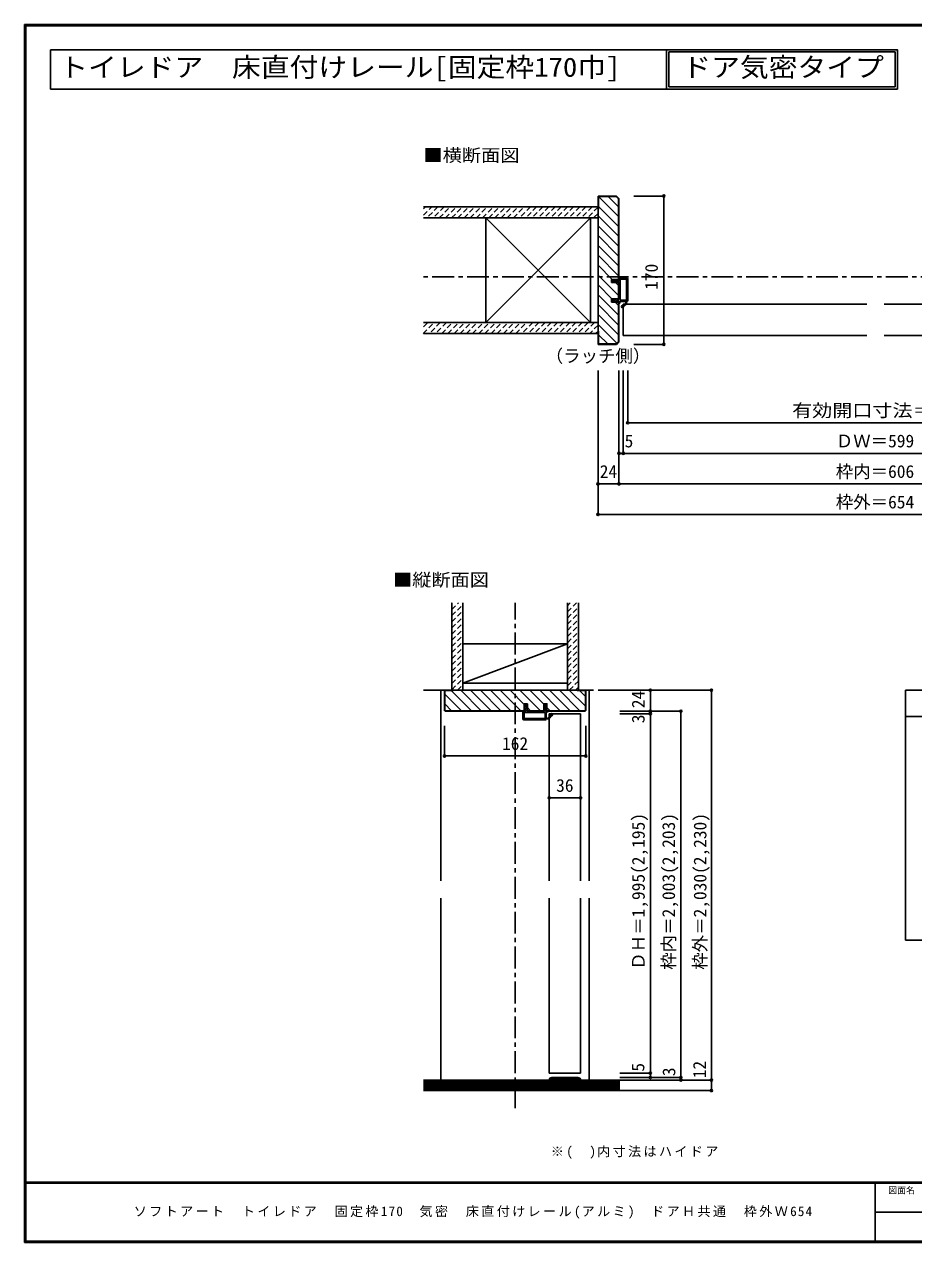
# Model space of a CAD drawing. Units: millimetres, scale not verified. Extents: x -973 to 977, y -718 to 696.
# Drawn here: x -973 to 46, y -701 to 696 of the extents above; entities that cross this region are included whole.
import ezdxf
from ezdxf.enums import TextEntityAlignment as Align

# ---------------------------------------------------------------- set-up
doc = ezdxf.new("R2010")
doc.units = ezdxf.units.MM
doc.header["$LTSCALE"] = 5
doc.header["$PDMODE"] = 32
doc.header["$PDSIZE"] = 2.5
doc.linetypes.add('CHAIN1', pattern=[8, 5, -1, 1, -1])
doc.linetypes.add('DASHED1', pattern=[1.8, 1.2, -0.6])
for name, color, linetype in [('0-0_補助線', 7, 'Continuous'), ('0-1_通り芯', 4, 'CHAIN1'), ('0-3_仕上', 2, 'Continuous'), ('0-4_枠', 3, 'Continuous'), ('0-6_扉', 6, 'Continuous'), ('0-7_金物', 7, 'Continuous'), ('0-A_文字', 3, 'Continuous'), ('0-B_寸法', 7, 'Continuous'), ('0-C_ﾊｯﾁ', 4, 'DASHED1'), ('F-1_通り芯', 6, 'Continuous'), ('F-A_文字', 7, 'Continuous')]:
    doc.layers.add(name, color=color, linetype=linetype)
doc.styles.add('ＭＳ ゴシック', font='')
doc.styles.get('ＭＳ ゴシック').set_extended_font_data('MS Gothic')

# ---------------------------------------------------------------- blocks, each defined once
blk = doc.blocks.new('2')
at = {"layer": '0-0_補助線'}
for p, q in [((-9.846, -9.622), (-9.846, 15.078)), ((-8.846, 16.078), (0.354, 16.078)), ((-8.846, 15.878), (0.637, 15.878)), ((-8.446, 14.378), (-8.446, -8.922)), ((-8.146, 14.678), (-1.546, 14.678)), ((-1.246, 14.378), (-1.246, -8.922)), ((0.154, 11.653), (2.154, 11.653)), ((0.154, 11.653), (0.154, -8.497)), ((2.154, 10.953), (2.154, 11.653)), ((3.154, 11.653), (2.512, 10.83)), ((3.154, 11.653), (6.154, 11.653)), ((4.154, 13.753), (4.154, 13.053)), ((5.154, 13.053), (4.512, 13.876)), ((7.154, 13.053), (5.154, 13.053)), ((6.154, 10.953), (6.154, 11.653)), ((7.558, 12.258), (6.516, 10.835)), ((-1.48, -10.622), (-8.846, -10.622)), ((-1.546, -9.222), (-8.146, -9.222)), ((-1.189, -10.85), (-0.732, -12.694)), ((0.354, -12.922), (-0.441, -12.922)), ((0.154, -8.497), (2.154, -8.497)), ((4.154, -9.897), (0.154, -9.897)), ((0.154, -9.897), (0.154, -10.622)), ((0.154, -10.622), (0.645, -12.548)), ((2.154, -7.797), (2.154, -8.497)), ((3.154, -8.497), (2.512, -7.674)), ((3.154, -8.497), (6.154, -8.497)), ((4.154, -10.597), (4.154, -9.897)), ((5.154, -9.897), (4.512, -10.72)), ((7.154, -9.897), (5.154, -9.897)), ((6.154, -7.797), (6.154, -8.497)), ((7.558, -9.101), (6.516, -7.679))]:
    blk.add_line(p, q, dxfattribs=at)
for points in [[(-9.646, 15.078), (-9.646, -9.622), (-9.846, -9.622)], [(4.154, 13.053), (0.154, 13.053), (0.649, 15.723)]]:
    blk.add_lwpolyline(points, dxfattribs=at)
for centre, radius, start, end in [((-8.846, 15.078), 1, 90, 180), ((-8.846, 15.078), 0.8, 90, 180), ((-8.146, 14.378), 0.3, 90, 180), ((-1.546, 14.378), 0.3, 0, 90), ((0.354, 15.778), 0.3, 349.49875, 90), ((2.354, 10.953), 0.2, 180, 322.03043), ((4.354, 13.753), 0.2, 37.96957, 180), ((6.354, 10.953), 0.2, 180, 323.78053), ((7.154, 12.553), 0.5, 323.78053, 90), ((-8.846, -9.622), 1, 180, 270), ((-2.846, -10.72), 6, 179.06153, 259.29815), ((-8.146, -8.922), 0.3, 180, 270), ((-2.846, -10.72), 5.3, 178.93757, 259.29815), ((-1.546, -8.922), 0.3, 270, 0), ((-1.48, -10.922), 0.3, 13.9282, 90), ((-0.441, -12.622), 0.3, 193.9282, 270), ((0.354, -12.622), 0.3, 270, 14.29438), ((2.354, -7.797), 0.2, 37.96957, 180), ((4.354, -10.597), 0.2, 180, 322.03043), ((6.354, -7.797), 0.2, 36.21947, 180), ((7.154, -9.397), 0.5, 270, 36.21947), ((-3.896, -16.272), 0.35, 259.29815, 79.29815)]:
    blk.add_arc(centre, radius, start, end, dxfattribs=at)
blk.add_point((-3.896, -16.622), dxfattribs=at)

msp = doc.modelspace()

# ---------------------------------------------------------------- linework, layer by layer
at = {"layer": '0-1_通り芯'}
for p, q in [((519.153, 406.5), (-515.847, 406.5)), ((-410.847, -546.5), (-410.847, 32.5)), ((-515.847, -67.5), (-290.847, -67.5)), ((-515.847, -526.5), (-288.49, -526.5))]:
    msp.add_line(p, q, dxfattribs=at)
at = {"layer": '0-3_仕上'}
for p, q in [((-315.847, 486.5), (-515.847, 486.5)), ((-315.847, 474), (-515.847, 474)), ((-315.847, 354), (-515.847, 354)), ((-315.847, 341.5), (-515.847, 341.5)), ((-483.347, -67.5), (-483.347, 32.5)), ((-470.847, -67.5), (-470.847, 32.5)), ((-350.847, -67.5), (-350.847, 32.5)), ((-338.347, -67.5), (-338.347, 32.5)), ((-515.847, -514.5), (-290.847, -514.5)), ((-515.847, -526.5), (-290.847, -526.5))]:
    msp.add_line(p, q, dxfattribs=at)
at = {"layer": '0-3_仕上', "color": 7}
for p, q in [((-444.347, 354), (-324.347, 474)), ((-324.347, 354), (-444.347, 474)), ((-470.847, -59.5), (-350.847, -14.5)), ((-515.847, -516), (-290.847, -516)), ((-515.847, -517.5), (-290.847, -517.5)), ((-515.847, -519), (-290.847, -519)), ((-515.847, -520.5), (-290.847, -520.5)), ((-515.847, -522), (-290.847, -522)), ((-515.847, -523.5), (-290.847, -523.5)), ((-515.847, -525), (-290.847, -525))]:
    msp.add_line(p, q, dxfattribs=at)
at = {"layer": '0-3_仕上', "color": 3}
for p, q in [((-444.347, 474), (-444.347, 354)), ((-324.347, 474), (-324.347, 354)), ((-470.847, -14.5), (-350.847, -14.5)), ((-470.847, -59.5), (-350.847, -59.5))]:
    msp.add_line(p, q, dxfattribs=at)
at = {"layer": '0-4_枠'}
for p, q in [((-315.847, 499), (-315.847, 329)), ((-294.675, 499), (-315.847, 499)), ((-294.883, 498.5), (-292.347, 495.964)), ((-294.675, 499), (-291.847, 496.172)), ((-292.347, 403.5), (-292.347, 495.964)), ((-291.847, 496.172), (-291.847, 403.5)), ((-315.347, 484), (-315.847, 484)), ((-291.847, 399.8), (-300.347, 399.8)), ((-292.347, 381.2), (-292.347, 399.8)), ((-291.847, 381.2), (-291.847, 399.8)), ((-300.347, 377.5), (-300.347, 381.2)), ((-291.847, 381.2), (-300.347, 381.2)), ((-291.847, 377.5), (-300.347, 377.5)), ((-292.347, 332.036), (-292.347, 377.5)), ((-291.847, 331.828), (-291.847, 377.5)), ((-315.347, 344), (-315.847, 344)), ((-315.347, 344), (-315.347, 329.5)), ((-294.675, 329), (-315.847, 329)), ((-294.882, 329.5), (-315.347, 329.5)), ((-294.882, 329.5), (-292.347, 332.036)), ((-294.675, 329), (-291.847, 331.828)), ((-491.847, -67.5), (-329.847, -67.5)), ((-491.347, -90.586), (-491.347, -68)), ((-481.847, -68), (-491.347, -68)), ((-481.847, -67.5), (-481.847, -68)), ((-339.847, -68), (-339.847, -67.5)), ((-339.847, -68), (-330.347, -68)), ((-330.347, -90.586), (-330.347, -68)), ((36.653, -354.026), (36.653, -67.5)), ((36.653, -67.5), (294.908, -67.5)), ((-400.347, -83), (-396.647, -83)), ((-400.347, -91.5), (-400.347, -83)), ((-396.647, -91.5), (-396.647, -83)), ((-378.047, -91.5), (-378.047, -83)), ((-490.933, -91), (-491.347, -90.586)), ((-491.14, -91.5), (-400.347, -91.5)), ((-490.933, -91), (-400.347, -91)), ((-396.647, -91), (-378.047, -91)), ((-396.647, -91.5), (-378.047, -91.5)), ((-330.761, -91), (-374.347, -91)), ((-330.554, -91.5), (-374.347, -91.5)), ((-330.761, -91), (-330.347, -90.586)), ((36.653, -97.5), (294.908, -97.5))]:
    msp.add_line(p, q, dxfattribs=at)
at = {"layer": '0-4_枠', "color": 4}
for p, q in [((-491.847, -67.5), (-495.847, -67.5)), ((-495.847, -286), (-495.847, -67.5)), ((-329.847, -67.5), (-325.847, -67.5)), ((-325.847, -286), (-325.847, -67.5)), ((-495.847, -514.5), (-495.847, -306)), ((-325.847, -514.5), (-325.847, -306))]:
    msp.add_line(p, q, dxfattribs=at)
at = {"layer": '0-4_枠'}
for points in [[(-315.347, 484), (-315.347, 498.5), (-294.883, 498.5)], [(-300.347, 399.8), (-300.347, 403.5), (-291.847, 403.5)], [(-491.14, -91.5), (-491.847, -90.793), (-491.847, -67.5)], [(-330.554, -91.5), (-329.847, -90.793), (-329.847, -67.5)], [(36.653, -354.026), (294.908, -354.026), (294.908, -67.5)], [(-378.047, -83), (-374.347, -83), (-374.347, -91.5)]]:
    msp.add_lwpolyline(points, dxfattribs=at)
at = {"layer": '0-6_扉'}
for p, q in [((-286.847, 339), (-7.847, 339)), ((12.153, 339), (293.153, 339)), ((-371.847, -94.5), (-335.847, -94.5)), ((-371.847, -94.5), (-371.847, -286)), ((-335.847, -94.5), (-335.847, -286)), ((-371.847, -306), (-371.847, -506.5)), ((-335.847, -306), (-335.847, -506.5)), ((-371.847, -506.5), (-335.847, -506.5))]:
    msp.add_line(p, q, dxfattribs=at)
for points in [[(-286.847, 339), (-286.847, 375), (-7.847, 375)], [(12.153, 375), (293.153, 375), (293.153, 339)]]:
    msp.add_lwpolyline(points, dxfattribs=at)
at = {"layer": '0-7_金物'}
for p, q in [((-371.847, -514.5), (-370.847, -514.5)), ((-338.847, -511.5), (-368.847, -511.5)), ((-366.047, -512.5), (-368.847, -512.5)), ((-366.047, -514.5), (-366.047, -512.5)), ((-366.047, -514.5), (-365.047, -514.5)), ((-365.047, -514.5), (-365.047, -512.5)), ((-360.647, -512.5), (-365.047, -512.5)), ((-360.647, -514.5), (-360.647, -512.5)), ((-360.647, -514.5), (-359.647, -514.5)), ((-359.647, -514.5), (-359.647, -512.5)), ((-354.347, -512.5), (-359.647, -512.5)), ((-354.347, -514.5), (-354.347, -512.5)), ((-354.347, -514.5), (-353.347, -514.5)), ((-353.347, -514.5), (-353.347, -512.5)), ((-348.047, -512.5), (-353.347, -512.5)), ((-348.047, -514.5), (-348.047, -512.5)), ((-348.047, -514.5), (-347.047, -514.5)), ((-347.047, -514.5), (-347.047, -512.5)), ((-342.647, -512.5), (-347.047, -512.5)), ((-342.647, -514.5), (-342.647, -512.5)), ((-342.647, -514.5), (-341.647, -514.5)), ((-341.647, -514.5), (-341.647, -512.5)), ((-338.847, -512.5), (-341.647, -512.5)), ((-336.847, -514.5), (-335.847, -514.5))]:
    msp.add_line(p, q, dxfattribs=at)
for centre, radius, start, end in [((-368.847, -514.5), 3, 90, 180), ((-368.847, -514.5), 2, 90, 180), ((-338.847, -514.5), 3, 0, 90), ((-338.847, -514.5), 2, 0, 90)]:
    msp.add_arc(centre, radius, start, end, dxfattribs=at)
at = {"layer": '0-A_文字'}
for p, q in [((-943.333, 621.667), (-943.333, 666.667)), ((-943.333, 666.667), (-237.333, 666.667)), ((-237.333, 666.667), (-237.333, 621.667)), ((-237.333, 666.667), (-237.333, 621.667)), ((-234.833, 664.167), (24.771, 664.167)), ((-234.833, 664.167), (-234.833, 624.167)), ((24.771, 664.167), (24.771, 624.167)), ((-943.333, 621.667), (-237.333, 621.667)), ((-237.333, 621.667), (27.271, 621.667)), ((-234.833, 624.167), (24.771, 624.167))]:
    msp.add_line(p, q, dxfattribs=at)
for points in [[(-237.333, 666.667), (-237.333, 621.667), (-237.333, 666.667)], [(-237.333, 666.667), (27.271, 666.667), (27.271, 621.667)]]:
    msp.add_lwpolyline(points, dxfattribs=at)
at = {"layer": '0-B_寸法', "color": 4}
for p, q in [((-240.425, 499), (-274.947, 499)), ((-240.425, 499), (-240.425, 329)), ((-240.425, 329), (-274.947, 329)), ((-315.847, 134), (-315.847, 299)), ((-291.847, 169), (-291.847, 299)), ((-286.847, 204), (-286.847, 299)), ((-281.847, 239), (-281.847, 299)), ((-281.847, 239), (235.158, 239)), ((295.153, 204), (-291.847, 204)), ((319.153, 169), (-315.847, 169)), ((319.153, 134), (-315.847, 134)), ((-185.847, -67.5), (-290.847, -67.5)), ((-255.847, -67.5), (-255.847, -511.5)), ((-185.847, -67.5), (-185.847, -526.5)), ((-220.847, -91.5), (-290.847, -91.5)), ((-255.847, -94.5), (-290.847, -94.5)), ((-220.847, -91.5), (-220.847, -514.5)), ((-491.847, -142.922), (-491.847, -108.4)), ((-329.847, -142.922), (-329.847, -108.4)), ((-491.847, -142.922), (-329.847, -142.922)), ((-335.847, -190.882), (-371.847, -190.882)), ((-255.847, -506.5), (-290.847, -506.5)), ((-220.847, -511.5), (-290.847, -511.5)), ((-185.847, -514.5), (-290.847, -514.5)), ((-185.847, -526.5), (-290.847, -526.5))]:
    msp.add_line(p, q, dxfattribs=at)
at = {"layer": '0-B_寸法'}
for p in [(-240.425, 499), (-240.425, 329), (-281.847, 239), (-291.847, 204), (-286.847, 204), (-315.847, 169), (-291.847, 169), (-315.847, 134), (-255.847, -67.5), (-185.847, -67.5), (-255.847, -91.5), (-255.847, -94.5), (-220.847, -91.5), (-491.847, -142.922), (-329.847, -142.922), (-371.847, -190.882), (-335.847, -190.882), (-255.847, -506.5), (-255.847, -511.5), (-220.847, -511.5), (-220.847, -514.5), (-185.847, -514.5), (-185.847, -526.5)]:
    msp.add_point(p, dxfattribs=at)
at = {"layer": '0-C_ﾊｯﾁ', "linetype": 'Continuous'}
for p, q in [((-315.847, 498.98), (-292.347, 475.48)), ((-304.053, 498.5), (-292.347, 486.794)), ((-315.847, 476.353), (-292.347, 452.853)), ((-315.347, 487.167), (-292.347, 464.166)), ((-315.847, 465.039), (-292.347, 441.539)), ((-315.847, 453.726), (-292.347, 430.225)), ((-315.847, 442.412), (-292.347, 418.912)), ((-315.847, 431.098), (-292.347, 407.598)), ((-315.847, 419.784), (-299.563, 403.5)), ((-315.847, 408.47), (-292.347, 384.97)), ((-315.847, 397.157), (-299.89, 381.2)), ((-295.863, 399.8), (-292.347, 396.284)), ((-315.847, 385.843), (-292.347, 362.343)), ((-296.19, 377.5), (-292.347, 373.657)), ((-315.847, 374.529), (-292.347, 351.029)), ((-315.847, 363.216), (-292.347, 339.716)), ((-315.847, 351.902), (-294.164, 330.219)), ((-315.347, 340.088), (-304.759, 329.5)), ((-484.013, -68), (-461.013, -91)), ((-473.2, -67.5), (-449.7, -91)), ((-461.886, -67.5), (-438.386, -91)), ((-450.572, -67.5), (-427.072, -91)), ((-439.259, -67.5), (-415.759, -91)), ((-427.945, -67.5), (-404.445, -91)), ((-416.631, -67.5), (-400.347, -83.784)), ((-405.317, -67.5), (-381.817, -91)), ((-394.004, -67.5), (-378.047, -83.457)), ((-382.69, -67.5), (-359.19, -91)), ((-371.376, -67.5), (-347.876, -91)), ((-360.063, -67.5), (-336.563, -91)), ((-348.749, -67.5), (-330.347, -85.902)), ((-336.935, -68), (-330.347, -74.588)), ((-491.347, -71.98), (-472.327, -91)), ((-491.347, -83.294), (-483.641, -91)), ((-396.647, -87.484), (-393.131, -91)), ((-374.347, -87.157), (-370.504, -91))]:
    msp.add_line(p, q, dxfattribs=at)
at = {"layer": '0-C_ﾊｯﾁ'}
for p, q in [((-515.847, 477.097), (-506.444, 486.5)), ((-515.847, 484.168), (-513.515, 486.5)), ((-499.373, 486.5), (-511.873, 474)), ((-492.302, 486.5), (-504.802, 474)), ((-497.731, 474), (-485.231, 486.5)), ((-490.66, 474), (-478.16, 486.5)), ((-483.589, 474), (-471.089, 486.5)), ((-476.518, 474), (-464.018, 486.5)), ((-469.447, 474), (-456.947, 486.5)), ((-462.376, 474), (-449.876, 486.5)), ((-455.305, 474), (-442.805, 486.5)), ((-448.233, 474), (-435.733, 486.5)), ((-441.162, 474), (-428.662, 486.5)), ((-434.091, 474), (-421.591, 486.5)), ((-427.02, 474), (-414.52, 486.5)), ((-419.949, 474), (-407.449, 486.5)), ((-412.878, 474), (-400.378, 486.5)), ((-393.307, 486.5), (-405.807, 474)), ((-386.236, 486.5), (-398.736, 474)), ((-379.165, 486.5), (-391.665, 474)), ((-372.094, 486.5), (-384.594, 474)), ((-365.023, 486.5), (-377.523, 474)), ((-357.952, 486.5), (-370.452, 474)), ((-350.881, 486.5), (-363.381, 474)), ((-343.81, 486.5), (-356.31, 474)), ((-336.739, 486.5), (-349.239, 474)), ((-329.667, 486.5), (-342.167, 474)), ((-322.596, 486.5), (-335.096, 474)), ((-315.847, 486.178), (-328.025, 474)), ((-315.847, 479.107), (-320.954, 474)), ((-516.236, 341.5), (-503.736, 354)), ((-515.847, 348.96), (-510.807, 354)), ((-496.665, 354), (-509.165, 341.5)), ((-489.594, 354), (-502.094, 341.5)), ((-495.023, 341.5), (-482.523, 354)), ((-487.952, 341.5), (-475.452, 354)), ((-480.881, 341.5), (-468.381, 354)), ((-473.81, 341.5), (-461.31, 354)), ((-466.739, 341.5), (-454.239, 354)), ((-459.667, 341.5), (-447.167, 354)), ((-452.596, 341.5), (-440.096, 354)), ((-445.525, 341.5), (-433.025, 354)), ((-438.454, 341.5), (-425.954, 354)), ((-431.383, 341.5), (-418.883, 354)), ((-424.312, 341.5), (-411.812, 354)), ((-417.241, 341.5), (-404.741, 354)), ((-410.17, 341.5), (-397.67, 354)), ((-390.599, 354), (-403.099, 341.5)), ((-383.528, 354), (-396.028, 341.5)), ((-376.457, 354), (-388.957, 341.5)), ((-369.386, 354), (-381.886, 341.5)), ((-362.315, 354), (-374.815, 341.5)), ((-355.244, 354), (-367.744, 341.5)), ((-348.172, 354), (-360.672, 341.5)), ((-341.101, 354), (-353.601, 341.5)), ((-334.03, 354), (-346.53, 341.5)), ((-326.959, 354), (-339.459, 341.5)), ((-319.888, 354), (-332.388, 341.5)), ((-315.847, 350.97), (-325.317, 341.5)), ((-315.847, 343.899), (-318.246, 341.5)), ((-483.347, 32.102), (-482.949, 32.5)), ((-483.347, 25.031), (-475.878, 32.5)), ((-483.347, 17.96), (-470.847, 30.46)), ((-350.847, 22.323), (-340.67, 32.5)), ((-350.847, 29.394), (-347.741, 32.5)), ((-483.347, 10.889), (-470.847, 23.389)), ((-483.347, 3.818), (-470.847, 16.318)), ((-350.847, 15.252), (-338.347, 27.752)), ((-350.847, 8.181), (-338.347, 20.681)), ((-483.347, -3.253), (-470.847, 9.247)), ((-483.347, -10.324), (-470.847, 2.176)), ((-350.847, 1.11), (-338.347, 13.61)), ((-350.847, -5.961), (-338.347, 6.539)), ((-483.347, -17.395), (-470.847, -4.895)), ((-483.347, -24.466), (-470.847, -11.966)), ((-350.847, -13.032), (-338.347, -0.532)), ((-350.847, -20.103), (-338.347, -7.603)), ((-483.347, -31.537), (-470.847, -19.037)), ((-483.347, -38.608), (-470.847, -26.108)), ((-350.847, -27.174), (-338.347, -14.674)), ((-350.847, -34.246), (-338.347, -21.746)), ((-483.347, -45.679), (-470.847, -33.179)), ((-483.347, -52.751), (-470.847, -40.251)), ((-350.847, -41.317), (-338.347, -28.817)), ((-350.847, -48.388), (-338.347, -35.888)), ((-483.347, -59.822), (-470.847, -47.322)), ((-483.347, -66.893), (-470.847, -54.393)), ((-350.847, -55.459), (-338.347, -42.959)), ((-350.847, -62.53), (-338.347, -50.03)), ((-476.883, -67.5), (-470.847, -61.464)), ((-348.746, -67.5), (-338.347, -57.101)), ((-341.675, -67.5), (-338.347, -64.172))]:
    msp.add_line(p, q, dxfattribs=at)
at = {"layer": 'F-1_通り芯'}
for p, q in [((-973.347, 695.833), (-973.347, -700.833)), ((-973.347, 695.833), (976.653, 695.833)), ((-973.347, 695), (976.653, 695)), ((-973.347, 694.167), (976.653, 694.167)), ((-972.514, 695.833), (-972.514, -700.833)), ((-971.68, 695.833), (-971.68, -700.833)), ((976.653, -631.667), (-973.347, -631.667)), ((976.653, -632.5), (-973.347, -632.5)), ((1.653, -632.5), (1.653, -699.167)), ((1.653, -665.833), (974.986, -665.834)), ((976.653, -699.167), (-973.347, -699.167)), ((976.653, -700), (-973.347, -700)), ((976.653, -700.833), (-973.347, -700.833))]:
    msp.add_line(p, q, dxfattribs=at)

# ---------------------------------------------------------------- block references
at = {"layer": '0-0_補助線', "xscale": -1}
msp.add_blockref('2', (-291.693, 388.922), dxfattribs=at)
at = {"layer": '0-0_補助線', "rotation": 90}
msp.add_blockref('2', (-385.769, -91.654), dxfattribs=at)

# ---------------------------------------------------------------- texts
at = {"layer": '0-A_文字', "style": 'ＭＳ ゴシック', "width": 1.1}
for s, p in [('トイレドア\u3000床直付けレール[固定枠170巾]', (-933.333, 629.167)), ('ドア気密タイプ', (-219.208, 629.167))]:
    msp.add_text(s, height=21.99, dxfattribs=at).set_placement(p, align=Align.BOTTOM_LEFT)
at = {"layer": '0-A_文字', "color": 7, "style": 'ＭＳ ゴシック', "width": 1.1}
for s, p in [('■横断面図', (-515.847, 534.024)), ('■縦断面図', (-550.847, 47.256))]:
    msp.add_text(s, height=14.66, dxfattribs=at).set_placement(p, align=Align.BOTTOM_LEFT)
at = {"layer": '0-A_文字', "color": 7, "style": 'ＭＳ ゴシック'}
msp.add_text('（ラッチ側）', height=14.66, dxfattribs=at).set_placement((-375.847, 304), align=Align.BOTTOM_LEFT)
at = {"layer": '0-A_文字', "color": 7, "insert": (-369.908, -604.63), "char_height": 11, "attachment_point": 7, "style": 'ＭＳ ゴシック'}
msp.add_mtext('\\T1.18;※(\u3000)内寸法はハイドア', dxfattribs=at)
at = {"layer": '0-B_寸法', "style": 'ＭＳ ゴシック'}
for s, p in [('170', (-242.925, 391.5)), ('24', (-258.063, -88.071)), ('3', (-258.01, -105.385)), ('ＤＨ＝1,995(2,195)', (-257.884, -388)), ('枠内＝2,003(2,203)', (-223.204, -388)), ('枠外＝2,030(2,230)', (-187.19, -388)), ('5', (-258.356, -504.803)), ('3', (-222.845, -509.984)), ('12', (-187.845, -512.419))]:
    msp.add_text(s, height=14.66, rotation=90, dxfattribs=at).set_placement(p, align=Align.BOTTOM_LEFT)
at = {"layer": '0-B_寸法', "style": 'ＭＳ ゴシック', "width": 1.15}
msp.add_text('有効開口寸法＝536', height=14.66, dxfattribs=at).set_placement((-93.347, 241.5), align=Align.BOTTOM_LEFT)
at = {"layer": '0-B_寸法', "style": 'ＭＳ ゴシック'}
for s, p in [('5', (-285.361, 206.5)), ('ＤＷ＝599', (-43.347, 206.5)), ('24', (-313.847, 171.5)), ('枠内＝606', (-43.347, 171.5)), ('枠外＝654', (-43.347, 136.5)), ('162', (-425.847, -140.422)), ('36', (-363.847, -188.382))]:
    msp.add_text(s, height=14.66, dxfattribs=at).set_placement(p, align=Align.BOTTOM_LEFT)
at = {"layer": 'F-A_文字', "style": 'ＭＳ ゴシック'}
msp.add_text('図面名', height=7.331, dxfattribs=at).set_placement((16.653, -646.667), align=Align.BOTTOM_LEFT)
at = {"layer": 'F-A_文字', "insert": (-847.938, -673.333), "char_height": 11, "attachment_point": 7, "style": 'ＭＳ ゴシック'}
msp.add_mtext('\\T1.18;ソフトアート\u3000トイレドア\u3000固定枠170\u3000気密\u3000床直付けレール(アルミ)\u3000ドアＨ共通\u3000枠外Ｗ654', dxfattribs=at)

doc.saveas('drawing.dxf')
